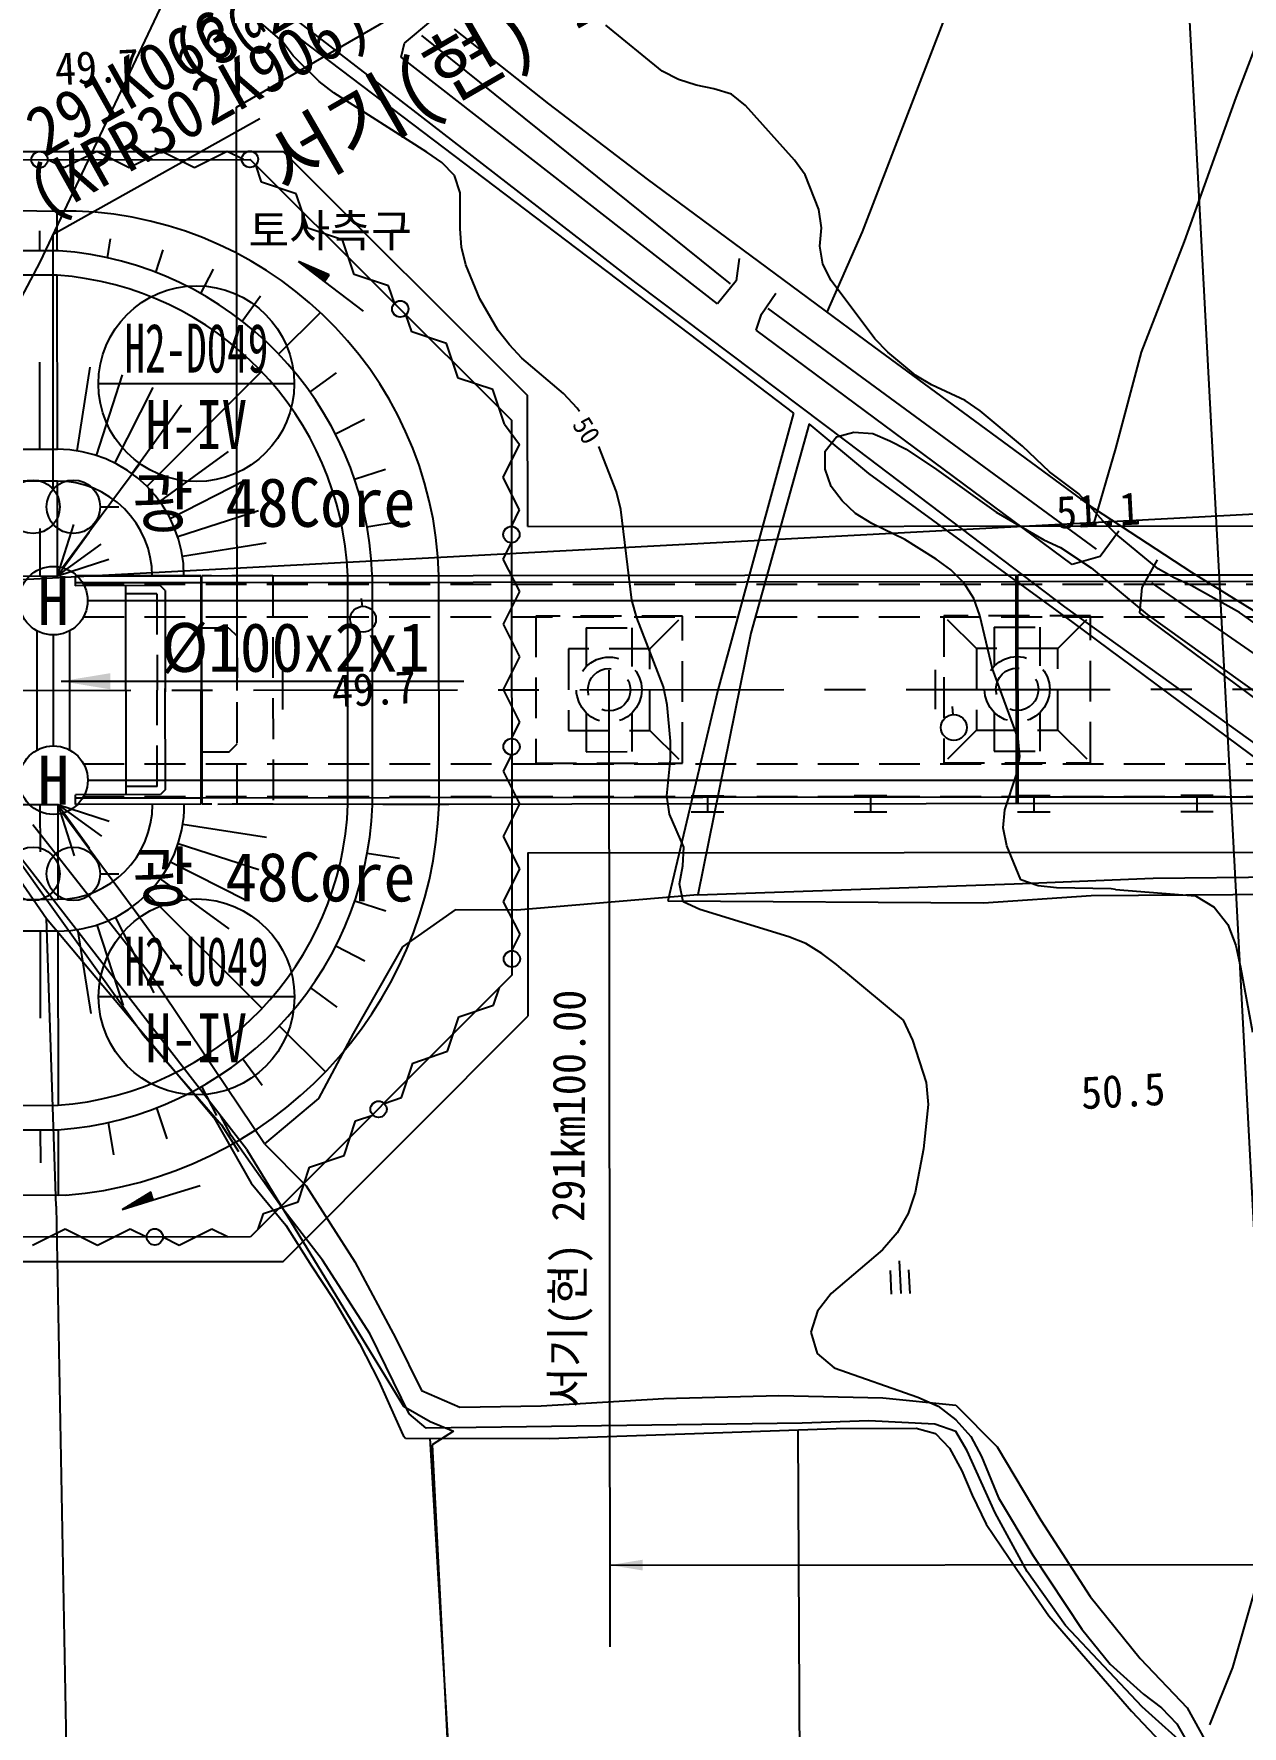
# Model space of a CAD drawing. Header units: millimetres. Extents: x 5990 to 6786, y 1103 to 1810.
# Drawn here: x 6636.7 to 6710.8, y 1415.9 to 1519.6 of the extents above; entities that cross this region are included whole.
import ezdxf
from ezdxf.enums import TextEntityAlignment as Align
from ezdxf.xclip import XClip

# ---------------------------------------------------------------- set-up
doc = ezdxf.new("R2010")
doc.units = ezdxf.units.MM
doc.header["$LTSCALE"] = 10
doc.header["$MEASUREMENT"] = 0
doc.header["$XCLIPFRAME"] = 2
for name, pattern in [('CENTER', [2, 1.25, -0.25, 0.25, -0.25]), ('DASHED2', [0.375, 0.25, -0.125]), ('HIDDEN', [0.375, 0.25, -0.125])]:
    doc.linetypes.add(name, pattern=pattern)
for name, color, linetype in [('TN-MANH', 4, 'Continuous'), ('TN-TEXT', 3, 'Continuous'), ('TZ-BASE', 253, 'Continuous'), ('TZ-CABL', 4, 'Continuous'), ('TZ-SYMB', 1, 'Continuous')]:
    doc.layers.add(name, color=color, linetype=linetype)
doc.styles.add('GHS', font='GulimChe.ttf')
doc.styles.add('GR', font='GulimChe.ttf')
doc.styles.add('GUL', font='GulimChe.ttf')
doc.styles.get("Standard").update_dxf_attribs({"font": 'GulimChe.ttf'})
doc.linetypes.add('ZIGZAG', pattern='A,0.0001,-0.2,[131,ltypeshp.shx,S=0.2,R=0,X=-0.2,Y=0],-0.4,[131,ltypeshp.shx,S=0.2,R=180,X=0.2,Y=0],-0.2', length=0.8001)
doc.dimstyles.get("Standard").update_dxf_attribs({"dimtxt": 0.18, "dimasz": 0.18, "dimexe": 0.18, "dimexo": 0.0625, "dimgap": 0.09, "dimtad": 0, "dimtih": 1, "dimtoh": 1, "dimdec": 4, "dimzin": 0, "dimdsep": 46, "dimtxsty": 'Standard', "dimcen": 0.09, "dimadec": 0, "dimazin": 0, "dimtfac": 1, "dimtdec": 4, "dimtofl": 0, "dimtmove": 0, "dimatfit": 3, "dimfxl": 0, "dimtolj": 1, "dimtzin": 0, "dimarcsym": 0})

# ---------------------------------------------------------------- blocks, each defined once
blk = doc.blocks.new('JD-FGJFJFJ5DFH')
at = {"layer": 'TZ-BASE'}
for p, q in [((630.32, 140.02), (648.92, -209.84)), ((579.96, 40.3, 11.36), (569.71, 49.12, 11.36)), ((565.13, 26.77, 11.06), (574.14, 45.78, 11.06)), ((641.78, 45.69, 14.82), (638.39, 36.86, 14.82)), ((577.6, 44.09, 9.77), (588.42, 35.73, 9.77)), ((587.46, 40.19, 11.72), (589.07, 41.54, 11.72)), ((615.53, 28.62, 14.82), (620.57, 41.71, 14.82)), ((580.43, 40.92, 11), (605.52, 21.91, 11)), ((588.51, 40.65, 11.04), (607.42, 25.44, 11.04)), ((596.31, 36.46, 13.94), (590.53, 41.05, 13.94)), ((603.25, 38.47, 12.36), (599.8, 41.28, 12.36)), ((580.63, 39.41, 11.36), (579.96, 40.3, 11.36)), ((582.24, 37.83, 11.36), (580.63, 39.41, 11.36)), ((587.25, 39.32, 11.72), (587.46, 40.19, 11.72)), ((606.63, 24.21, 11.72), (587.25, 39.32, 11.72)), ((604.25, 37.95, 12.36), (603.25, 38.47, 12.36)), ((583.14, 37.15, 11.36), (582.24, 37.83, 11.36)), ((605.33, 37.62, 12.36), (604.25, 37.95, 12.36)), ((606.41, 37.38, 12.36), (605.33, 37.62, 12.36)), ((607.5, 37.05, 12.36), (606.41, 37.38, 12.36)), ((588.82, 33.51, 11.36), (583.14, 37.15, 11.36)), ((602.36, 31.86, 13.94), (596.31, 36.46, 13.94)), ((608.36, 36.36, 12.36), (607.5, 37.05, 12.36)), ((611.35, 33.01, 12.36), (608.36, 36.36, 12.36)), ((638.39, 36.86, 14.82), (635.23, 28.04, 14.82)), ((588.42, 35.73, 9.77), (601.64, 25.51, 9.77)), ((539.09, 33.52), (580.01, 33.55)), ((568.6, 33.54), (566.6, 32.54)), ((570.6, 32.55), (568.6, 33.54)), ((572.6, 33.55), (570.6, 32.55)), ((574.6, 32.55), (572.6, 33.55)), ((576.6, 33.55), (574.6, 32.55)), ((577.6, 33.05), (576.6, 33.55)), ((579.99, 33.58), (595, 18.59)), ((589.74, 32.88, 11.36), (588.82, 33.51, 11.36)), ((539.09, 33.02), (578.01, 33.05)), ((566.6, 32.54), (565.6, 33.04)), ((577.99, 33.07), (594.01, 17.09)), ((578.7, 31.66), (578.35, 32.72)), ((590.53, 32.08, 11.36), (589.74, 32.88, 11.36)), ((612.01, 32.12, 12.36), (611.35, 33.01, 12.36)), ((580.82, 30.96), (578.7, 31.66)), ((590.87, 31.02, 11.36), (590.53, 32.08, 11.36)), ((609.18, 26.8, 13.94), (602.36, 31.86, 13.94)), ((612.85, 29.99, 12.36), (612.01, 32.12, 12.36)), ((539.09, 30.22), (566.17, 29.9)), ((581.53, 28.84), (580.82, 30.96)), ((590.87, 28.8, 11.36), (590.87, 31.02, 11.36)), ((566.18, 27.47), (566.17, 29.9)), ((613.01, 28.87, 12.36), (612.85, 29.99, 12.36)), ((565.09, 28.69), (565.09, 27.47)), ((569.26, 27.03), (569.45, 28.2)), ((583.66, 28.13), (581.53, 28.84)), ((584.37, 26.01), (583.66, 28.13)), ((590.95, 27.69, 11.36), (590.87, 28.8, 11.36)), ((612.9, 27.75, 12.36), (613.01, 28.87, 12.36)), ((613.36, 23.7, 14.82), (615.53, 28.62, 14.82)), ((635.23, 28.04, 14.82), (632.59, 21.25, 14.82)), ((566.29, 27.47), (559.09, 27.47)), ((572.22, 26.14), (572.67, 27.52)), ((591.22, 26.6, 11.36), (590.95, 27.69, 11.36)), ((607.96, 27, 11.72), (607.79, 25.62, 11.72)), ((613.1, 26.64, 12.36), (612.9, 27.75, 12.36)), ((554.25, 6.15, 11.06), (565.13, 26.77, 11.06)), ((566.18, 25.97), (559.09, 25.97)), ((566.19, 15.3), (566.18, 25.97)), ((574.99, 24.84), (575.75, 26.34)), ((582.85, 25.99), (580.96, 26.8)), ((582.55, 25.59), (580.96, 26.8)), ((582.56, 25.6), (581.01, 26.78)), ((582.56, 25.61), (581.05, 26.76)), ((582.57, 25.62), (581.1, 26.74)), ((582.58, 25.63), (581.15, 26.71)), ((582.59, 25.64), (581.19, 26.69)), ((582.59, 25.65), (581.24, 26.67)), ((582.6, 25.66), (581.29, 26.65)), ((582.61, 25.67), (581.34, 26.63)), ((582.62, 25.68), (581.38, 26.61)), ((582.62, 25.69), (581.43, 26.59)), ((582.63, 25.7), (581.48, 26.57)), ((582.64, 25.71), (581.53, 26.55)), ((582.65, 25.72), (581.57, 26.53)), ((582.66, 25.73), (581.62, 26.51)), ((582.66, 25.74), (581.67, 26.49)), ((582.67, 25.75), (581.72, 26.47)), ((582.68, 25.76), (581.76, 26.45)), ((582.69, 25.77), (581.81, 26.43)), ((582.69, 25.78), (581.86, 26.41)), ((582.7, 25.79), (581.91, 26.39)), ((582.71, 25.8), (581.95, 26.37)), ((582.72, 25.81), (582, 26.35)), ((582.72, 25.82), (582.05, 26.33)), ((582.73, 25.83), (582.1, 26.31)), ((582.74, 25.84), (582.14, 26.29)), ((582.75, 25.85), (582.19, 26.27)), ((582.75, 25.86), (582.24, 26.25)), ((582.76, 25.87), (582.28, 26.23)), ((582.77, 25.88), (582.33, 26.21)), ((582.78, 25.89), (582.38, 26.19)), ((582.78, 25.9), (582.43, 26.17)), ((582.79, 25.91), (582.47, 26.15)), ((582.8, 25.92), (582.52, 26.13)), ((582.55, 25.59), (582.85, 25.99)), ((582.81, 25.93), (582.57, 26.11)), ((582.81, 25.94), (582.62, 26.09)), ((582.82, 25.95), (582.66, 26.07)), ((582.83, 25.96), (582.71, 26.05)), ((582.84, 25.97), (582.76, 26.03)), ((582.84, 25.98), (582.81, 26.01)), ((586.49, 25.31), (584.37, 26.01)), ((592.08, 24.52, 11.36), (591.22, 26.6, 11.36)), ((616.24, 21.57, 13.94), (609.18, 26.8, 13.94)), ((613.61, 25.65, 12.36), (613.1, 26.64, 12.36)), ((584.94, 23.77), (582.55, 25.59)), ((586.85, 24.25), (586.49, 25.31)), ((601.64, 25.51, 9.77), (614.56, 15.75, 9.77)), ((607.79, 25.62, 11.72), (606.63, 24.21, 11.72)), ((616.29, 22.06, 12.36), (613.61, 25.65, 12.36)), ((577.51, 23.15), (578.64, 24.7)), ((593.2, 22.58, 11.36), (592.08, 24.52, 11.36)), ((609.34, 23.58, 12), (610.22, 24.87, 12)), ((609.72, 23.92, 11.04), (629.84, 9.18, 11.04)), ((579.75, 21.13), (582.31, 23.68)), ((587.91, 22.49), (587.55, 23.55)), ((609.01, 22.61, 12), (609.34, 23.58, 12)), ((590.03, 21.78), (587.91, 22.49)), ((590.74, 19.66), (590.03, 21.78)), ((593.9, 21.7, 11.36), (593.2, 22.58, 11.36)), ((605.52, 21.91, 11), (611.29, 17.52, 11)), ((628.38, 8.25, 12), (609.01, 22.61, 12)), ((617.08, 21.26, 12.36), (616.29, 22.06, 12.36)), ((594.65, 20.89, 11.36), (593.9, 21.7, 11.36)), ((597.21, 18.72, 11.36), (594.65, 20.89, 11.36)), ((623.1, 16.53, 13.94), (616.24, 21.57, 13.94)), ((618.79, 19.83, 12.36), (617.08, 21.26, 12.36)), ((632.59, 21.25, 14.82), (631.02, 15.36, 14.82)), ((565.1, 20.64), (565.1, 15.3)), ((567.4, 15.21), (568.21, 20.34)), ((568.59, 14.92), (570.19, 19.87)), ((571.68, 13.03), (578.69, 20.06)), ((581.67, 18.81), (583.29, 19.98)), ((619.76, 19.26, 12.36), (618.79, 19.83, 12.36)), ((569.71, 14.46), (572.07, 19.09)), ((592.87, 18.96), (590.74, 19.66)), ((593.58, 16.84), (592.87, 18.96)), ((598.04, 17.82, 11.36), (597.21, 18.72, 11.36)), ((621.82, 18.29, 12.36), (619.76, 19.26, 12.36)), ((570.75, 13.82), (573.8, 18.03)), ((595.01, 10.57), (595, 18.59)), ((598.18, 17.62, 11.36), (598.04, 17.82, 11.36)), ((622.74, 17.66, 12.36), (621.82, 18.29, 12.36)), ((625.33, 15.5, 12.36), (622.74, 17.66, 12.36)), ((583.23, 16.24), (585.01, 17.15)), ((593.58, 16.84), (594.51, 15.59)), ((594.01, 17.09), (594.04, -16.91)), ((611.29, 17.52, 11), (606.66, 0.55, 11)), ((612.26, 16.87, 12.17), (608.69, 4.04, 12.17)), ((615.91, 13.82, 12.17), (612.26, 16.87, 12.17)), ((593.51, 13.58), (594.51, 15.59)), ((613.24, 15.19, 12.36), (613.93, 16.06, 12.36)), ((613.93, 16.06, 12.36), (615, 16.36, 12.36)), ((614.56, 15.75, 9.77), (627.9, 5.64, 9.77)), ((615, 16.36, 12.36), (616.15, 16.26, 12.36)), ((616.15, 16.26, 12.36), (617.19, 15.83, 12.36)), ((617.19, 15.83, 12.36), (618.19, 15.31, 12.36)), ((629.74, 11.65, 13.94), (623.1, 16.53, 13.94)), ((700.02, 14.53), (434.72, 0.43)), ((559.1, 15.3), (566.19, 15.3)), ((572.47, 12.11), (576.67, 15.17)), ((600.45, 12.7, 11.36), (599.36, 15.48, 11.36)), ((613.24, 14.08, 12.36), (613.24, 15.19, 12.36)), ((618.19, 15.31, 12.36), (620.06, 14.07, 12.36)), ((626.98, 13.93, 12.36), (625.33, 15.5, 12.36)), ((631.02, 15.36, 14.82), (629.65, 10.66, 14.82)), ((584.39, 13.47), (586.3, 14.09)), ((594.51, 11.59), (593.51, 13.58)), ((613.61, 13.03, 12.36), (613.24, 14.08, 12.36)), ((628.43, 4.7, 12.17), (615.91, 13.82, 12.17)), ((620.06, 14.07, 12.36), (623.71, 11.45, 12.36)), ((628.78, 12.58, 12.36), (626.98, 13.93, 12.36)), ((566.19, 13.35), (559.11, 13.35)), ((566.19, 7.54), (566.19, 13.35)), ((573.11, 11.07), (577.74, 13.44)), ((600.72, 11.62, 11.36), (600.45, 12.7, 11.36)), ((614.27, 12.15, 12.36), (613.61, 13.03, 12.36)), ((630.27, 10.9, 12.36), (628.78, 12.58, 12.36)), ((573.57, 9.95), (578.52, 11.56)), ((594.01, 10.58), (594.51, 11.59)), ((601.4, 6.05, 11.36), (600.72, 11.62, 11.36)), ((615.1, 11.36, 12.36), (614.27, 12.15, 12.36)), ((623.71, 11.45, 12.36), (626.64, 9.75, 12.36)), ((635.71, 7.76, 13.94), (629.74, 11.65, 13.94)), ((565.11, 10.45), (565.11, 7.54)), ((566.19, 7.54), (567.21, 10.69)), ((585.15, 10.56), (587.13, 10.88)), ((595.01, 10.57), (699.99, 10.67)), ((616.09, 10.76, 12.36), (615.1, 11.36, 12.36)), ((618.11, 9.77, 12.36), (616.09, 10.76, 12.36)), ((631.06, 10.1, 12.36), (630.27, 10.9, 12.36)), ((566.19, 7.54), (568.14, 10.22)), ((566.19, 7.54), (568.87, 9.49)), ((573.86, 8.76), (578.99, 9.58)), ((593.51, 8.58), (594.01, 9.58)), ((620.04, 8.58, 12.36), (618.11, 9.77, 12.36)), ((626.64, 9.75, 12.36), (627.66, 9.28, 12.36)), ((631.23, 10.29, 12), (630.09, 8.73, 12)), ((633.64, 7.98, 12.36), (631.06, 10.1, 12.36)), ((566.19, 7.54), (569.34, 8.57)), ((594.52, 6.59), (593.51, 8.58)), ((620.94, 7.91, 12.36), (620.04, 8.58, 12.36)), ((627.66, 9.28, 12.36), (629.54, 8.03, 12.36)), ((630.09, 8.73, 12), (628.38, 8.25, 12)), ((632.66, 6.84, 12.2), (633.59, 8.52, 12.2)), ((499.19, 7.48), (566.19, 7.54)), ((567.29, 7.54), (574.99, 7.55)), ((574.99, 7.55), (567.29, 7.54)), ((567.29, 7.54), (567.29, 6.94)), ((574.99, 7.55), (575, 0.55)), ((575.04, 7.55), (624.94, 7.6)), ((575.06, -6.45), (575.04, 7.55)), ((583.99, -6.44), (583.98, 7.56)), ((585.51, -6.5), (585.5, 7.56)), ((589.59, -6.44), (589.57, 7.56)), ((621.73, 7.11, 12.36), (620.94, 7.91, 12.36)), ((624.96, -6.4), (624.94, 7.6)), ((625.04, 7.6), (699.94, 7.67)), ((625.06, -6.4), (625.04, 7.6)), ((625.04, 7.2), (699.94, 7.27)), ((629.54, 8.03, 12.36), (632.96, 5.18, 12.36)), ((634.62, 7.42, 12.36), (633.64, 7.98, 12.36)), ((635.67, 6.96, 12.36), (634.62, 7.42, 12.36)), ((641.22, 4.34, 13.94), (635.71, 7.76, 13.94)), ((567.29, 7.14), (574.99, 7.15)), ((572.49, 6.95), (567.29, 6.94)), ((570.41, -5.85), (570.39, 6.95)), ((572.79, 6.65), (572.49, 6.95)), ((572.79, 6.65), (572.8, 0.45)), ((575.04, 7.15), (624.94, 7.2)), ((593.52, 4.58), (594.52, 6.59)), ((622.34, 6.16, 12.36), (621.73, 7.11, 12.36)), ((632.52, 5.28, 12.2), (632.66, 6.84, 12.2)), ((633.23, 7.11, 11.04), (651.52, -5.53, 11.04)), ((638.62, 5.3, 12.36), (635.67, 6.96, 12.36)), ((584.88, 5.66, 12.61), (584.83, 6.17, 12.61)), ((601.7, 4.98, 11.36), (601.4, 6.05, 11.36)), ((622.71, 5.11, 12.36), (622.34, 6.16, 12.36)), ((627.9, 5.64, 9.77), (643.6, -5.63, 9.77)), ((639.81, -0.14, 12.2), (632.52, 5.28, 12.2)), ((643.22, 2.07, 12.36), (638.62, 5.3, 12.36)), ((594.52, 2.59), (593.52, 4.58)), ((603.33, 0.74, 11.36), (601.7, 4.98, 11.36)), ((623.48, 1.85, 12.36), (622.71, 5.11, 12.36)), ((640.75, -4.45, 12.17), (628.43, 4.7, 12.17)), ((632.96, 5.18, 12.36), (643.94, -2.68, 12.36)), ((608.69, 4.04, 12.17), (605.44, -11.99, 12.17)), ((593.52, 0.58), (594.52, 2.59)), ((580, -0.65), (580, 1.75)), ((600, -0.63), (600, 1.77)), ((620, -0.62), (620, 1.78)), ((625.07, -2.41, 12.36), (623.48, 1.85, 12.36)), ((556.52, 0.35, 8.79), (566.97, -14.31, 8.79)), ((572.81, -5.55), (572.8, 0.65)), ((575.01, -6.45), (575, 0.55)), ((594.52, -1.41), (593.52, 0.58)), ((600.06, -58.06), (600, 0.57)), ((603.56, -0.35, 11.36), (603.33, 0.74, 11.36)), ((606.66, 0.55, 11), (603.6, -12.36, 11)), ((556.42, -0.29, 9.58), (565.52, -13.45, 9.58)), ((603.76, -2.58, 11.36), (603.56, -0.35, 11.36)), ((621.08, -0.97, 12.83), (621.03, -0.45, 12.83)), ((594.02, -2.42), (594.52, -1.41)), ((603.76, -3.69, 11.36), (603.76, -2.58, 11.36)), ((625.16, -3.52, 12.36), (625.07, -2.41, 12.36)), ((593.53, -4.42), (594.03, -3.42)), ((603.53, -5.92, 11.36), (603.76, -3.69, 11.36)), ((624.96, -4.63, 12.36), (625.16, -3.52, 12.36)), ((594.53, -6.41), (593.53, -4.42)), ((624.25, -6.78, 12.36), (624.96, -4.63, 12.36)), ((572.51, -5.85), (567.31, -5.86)), ((567.31, -6.46), (567.31, -5.86)), ((567.31, -6.06), (624.96, -6)), ((567.31, -6.06), (575.01, -6.05)), ((572.81, -5.55), (572.51, -5.85)), ((603.69, -7.05, 11.36), (603.53, -5.92, 11.36)), ((605.02, -5.92), (607.02, -5.92)), ((606.02, -5.92), (606.02, -6.92)), ((615.02, -5.91), (617.02, -5.91)), ((616.02, -5.91), (616.02, -6.91)), ((625.02, -5.9), (627.02, -5.9)), ((625.06, -6), (699.96, -5.93)), ((626.02, -5.9), (626.02, -6.9)), ((635.02, -5.89), (637.02, -5.89)), ((636.02, -5.89), (636.02, -6.89)), ((499.2, -6.52), (566.21, -6.46)), ((577.79, -27.58, 10.36), (561.76, -6.92, 10.36)), ((565.12, -6.46), (565.13, -9.36)), ((566.21, -6.46), (569.36, -7.48)), ((566.21, -6.46), (566.21, -12.27)), ((566.21, -6.46), (567.23, -9.6)), ((566.21, -6.46), (568.16, -9.13)), ((566.21, -6.46), (568.89, -8.4)), ((575.01, -6.45), (567.31, -6.46)), ((576.02, -6.45), (699.04, -6.33)), ((586.14, -6.44), (590.17, -6.44)), ((593.53, -8.42), (594.53, -6.41)), ((604.57, -9.08, 11.36), (603.69, -7.05, 11.36)), ((605.02, -6.92), (607.02, -6.92)), ((615.02, -6.91), (617.02, -6.91)), ((624.14, -7.89, 12.36), (624.25, -6.78, 12.36)), ((625.02, -6.9), (627.02, -6.9)), ((635.02, -6.89), (637.02, -6.89)), ((572, -17.01, 11), (564.69, -7.71, 11)), ((573.87, -7.66), (579.01, -8.47)), ((624.37, -8.99, 12.36), (624.14, -7.89, 12.36)), ((573.59, -8.85), (578.54, -10.45)), ((594.53, -10.41), (593.53, -8.42)), ((604.51, -10.22, 11.36), (604.57, -9.08, 11.36)), ((625.23, -11.07, 12.36), (624.37, -8.99, 12.36)), ((573.13, -9.97), (577.76, -12.33)), ((585.17, -9.44), (587.15, -9.75)), ((595.03, -9.43), (700.01, -9.33)), ((595.04, -19.41), (595.03, -9.41)), ((604.31, -11.33, 11.36), (604.51, -10.22, 11.36)), ((572.49, -11.01), (576.7, -14.07)), ((593.53, -12.42), (594.53, -10.41)), ((604.54, -12.42, 11.36), (604.31, -11.33, 11.36)), ((605.44, -11.99, 12.17), (624.81, -11.32, 12.17)), ((624.81, -11.32, 12.17), (633.34, -10.97, 12.17)), ((626.29, -11.45, 12.36), (625.23, -11.07, 12.36)), ((633.34, -10.97, 11.66), (643.61, -10.87, 11.66)), ((499.21, -12.33), (566.21, -12.27)), ((571.7, -11.94), (578.73, -18.96)), ((584.42, -12.36), (586.32, -12.97)), ((594.54, -14.41), (593.53, -12.42)), ((605.44, -11.99, 11.06), (594.35, -12.94, 11.06)), ((603.6, -12.36, 11), (622.93, -12.49, 11)), ((605.56, -12.9, 11.36), (604.54, -12.42, 11.36)), ((622.93, -12.49, 11), (629.54, -12.03, 11)), ((627.41, -11.56, 12.36), (626.29, -11.45, 12.36)), ((630.76, -11.63, 12.36), (627.41, -11.56, 12.36)), ((629.54, -12.03, 11.66), (643.81, -11.94, 11.66)), ((631.02, -11.66, 12.36), (630.76, -11.63, 12.36)), ((631.02, -11.66, 12.36), (635.92, -12.05, 12.36)), ((635.92, -12.05, 12.36), (637.08, -12.75, 12.36)), ((566.12, -31.06, 9.97), (565.52, -13.45, 9.97)), ((565.52, -13.45, 9.58), (575.78, -25.64, 9.58)), ((569.74, -13.37), (572.1, -18)), ((570.78, -12.73), (573.84, -16.94)), ((590.57, -12.92, 11.06), (587.34, -15.18, 11.06)), ((594.35, -12.94, 11.06), (590.57, -12.92, 11.06)), ((611.01, -14.56, 11.36), (605.56, -12.9, 11.36)), ((637.08, -12.75, 12.36), (637.91, -13.82, 12.36)), ((566.22, -14.22), (559.13, -14.22)), ((565.13, -14.22), (565.14, -19.55)), ((566.22, -14.22), (566.23, -24.89)), ((566.97, -14.31, 8.79), (571.46, -20.59, 8.79)), ((567.43, -14.12), (568.25, -19.26)), ((568.61, -13.84), (570.22, -18.78)), ((594.04, -15.42), (594.54, -14.41)), ((637.91, -13.82, 12.36), (638.39, -15.09, 12.36)), ((583.25, -15.12), (585.04, -16.03)), ((587.34, -15.18, 11.06), (584.31, -20.5, 11.06)), ((612.05, -14.98, 11.36), (611.01, -14.56, 11.36)), ((613.04, -15.59, 11.36), (612.05, -14.98, 11.36)), ((638.39, -15.09, 12.36), (638.69, -16.42, 12.36)), ((613.94, -16.26, 11.36), (613.04, -15.59, 11.36)), ((614.37, -16.64, 11.36), (613.94, -16.26, 11.36)), ((638.69, -16.42, 12.36), (639.43, -20.41, 12.36)), ((578.88, -27.25, 11), (572, -17.01, 11)), ((594.04, -16.91), (578.03, -32.95)), ((614.37, -16.64, 11.36), (618.02, -19.68, 11.36)), ((581.7, -17.69), (583.32, -18.87)), ((592.92, -18.75), (593.28, -17.67)), ((580.03, -34.45), (595.04, -19.41)), ((590.1, -21.58), (590.8, -19.46)), ((590.8, -19.46), (592.92, -18.75)), ((618.02, -19.68, 11.36), (618.59, -20.9, 11.36)), ((571.46, -20.59, 8.79), (576.24, -26.09, 8.79)), ((579.79, -20.02), (582.62, -22.84)), ((584.31, -20.5, 11.06), (582.19, -24.47, 11.06)), ((587.98, -22.3), (590.1, -21.58)), ((618.59, -20.9, 11.36), (619.42, -23.5, 11.36)), ((577.56, -22.04), (578.73, -23.66)), ((587.28, -24.42), (587.98, -22.3)), ((575.03, -23.74), (575.94, -25.52)), ((619.42, -23.5, 11.36), (619.54, -24.84, 11.36)), ((582.19, -24.47, 11.06), (578.88, -27.25, 11.06)), ((586.22, -24.78), (587.28, -24.42)), ((619.54, -24.84, 11.36), (619.26, -27.55, 11.36)), ((499.22, -24.95), (566.23, -24.89)), ((572.27, -25.05), (572.89, -26.95)), ((575.78, -25.64, 9.58), (578.06, -29.66, 9.58)), ((576.85, -26.73, 11.36), (576.19, -25.51, 11.36)), ((583.76, -27.97), (584.46, -25.84)), ((584.46, -25.84), (585.52, -25.49)), ((499.22, -26.45), (566.23, -26.39)), ((565.14, -26.39), (565.15, -28.41)), ((566.23, -26.39), (566.23, -30.42)), ((569.31, -25.94), (569.63, -27.92)), ((576.24, -26.09, 8.79), (577.29, -27.72, 8.79)), ((579.94, -31.16, 11.36), (576.85, -26.73, 11.36)), ((577.79, -27.58, 10.36), (587.4, -43.33, 10.36)), ((578.88, -27.25, 11.69), (581.43, -29.82, 11.69)), ((581.64, -28.68), (583.76, -27.97)), ((619.26, -27.55, 11.36), (618.75, -30.23, 11.36)), ((580.94, -30.8), (581.64, -28.68)), ((574.94, -29.82), (572.07, -30.7)), ((578.06, -29.66, 10.66), (580.19, -32.23, 10.66)), ((581.43, -29.82, 11.69), (584.41, -34.49, 11.69)), ((566.23, -30.4), (539.15, -30.58)), ((566.12, -31.06, 10.61), (567.44, -101.76, 10.61)), ((566.72, -30.4), (566.23, -30.42)), ((571.92, -30.22), (570.16, -31.29)), ((572.07, -30.7), (570.16, -31.29)), ((572.07, -30.69), (570.2, -31.26)), ((572.06, -30.68), (570.25, -31.23)), ((572.06, -30.66), (570.29, -31.21)), ((572.05, -30.65), (570.34, -31.18)), ((572.05, -30.64), (570.38, -31.15)), ((572.05, -30.63), (570.42, -31.13)), ((572.04, -30.62), (570.47, -31.1)), ((572.04, -30.6), (570.51, -31.07)), ((572.04, -30.59), (570.56, -31.05)), ((572.03, -30.58), (570.6, -31.02)), ((572.03, -30.57), (570.65, -30.99)), ((572.03, -30.56), (570.69, -30.97)), ((572.02, -30.54), (570.73, -30.94)), ((572.02, -30.53), (570.78, -30.91)), ((572.01, -30.52), (570.82, -30.89)), ((572.01, -30.51), (570.87, -30.86)), ((572.01, -30.5), (570.91, -30.83)), ((572, -30.48), (570.95, -30.81)), ((572, -30.47), (571, -30.78)), ((572, -30.46), (571.04, -30.75)), ((571.99, -30.45), (571.09, -30.73)), ((571.99, -30.44), (571.13, -30.7)), ((571.98, -30.43), (571.17, -30.67)), ((571.98, -30.41), (571.22, -30.65)), ((571.98, -30.4), (571.26, -30.62)), ((571.97, -30.39), (571.31, -30.59)), ((571.97, -30.38), (571.35, -30.57)), ((571.97, -30.37), (571.4, -30.54)), ((571.96, -30.35), (571.44, -30.51)), ((571.96, -30.34), (571.48, -30.49)), ((571.96, -30.33), (571.53, -30.46)), ((571.95, -30.32), (571.57, -30.43)), ((571.95, -30.31), (571.62, -30.41)), ((571.94, -30.29), (571.66, -30.38)), ((571.94, -30.28), (571.7, -30.35)), ((571.94, -30.27), (571.75, -30.33)), ((571.93, -30.26), (571.79, -30.3)), ((571.93, -30.25), (571.84, -30.27)), ((571.93, -30.23), (571.88, -30.25)), ((572.07, -30.7), (571.92, -30.22)), ((578.82, -31.52), (580.94, -30.8)), ((618.75, -30.23, 11.36), (618.33, -31.51, 11.36)), ((578.5, -32.48), (578.82, -31.52)), ((582.43, -34.38, 11.36), (579.94, -31.16, 11.36)), ((618.33, -31.51, 11.36), (617.64, -32.71, 11.36)), ((578.03, -32.95), (500.16, -33.02)), ((564.66, -33.46), (566.66, -32.46)), ((566.66, -32.46), (568.66, -33.46)), ((568.66, -33.46), (570.66, -32.46)), ((570.66, -32.46), (571.66, -32.95)), ((572.66, -32.95), (573.66, -33.45)), ((573.66, -33.45), (575.66, -32.45)), ((575.66, -32.45), (576.66, -32.95)), ((580.19, -32.23, 10.66), (581.77, -34.73, 10.66)), ((617.64, -32.71, 11.36), (616.76, -33.75, 11.36)), ((616.76, -33.75, 11.36), (613.6, -36.41, 11.36)), ((499.23, -34.52), (580.03, -34.45)), ((581.77, -34.73, 10.66), (583.11, -36.76, 10.66)), ((585.35, -38.92, 11.36), (582.43, -34.38, 11.36)), ((584.41, -34.49, 11.69), (586.93, -39.18, 11.69)), ((617.22, -35.02, 13.41), (617.29, -36.46, 13.41)), ((617.77, -34.42, 13.41), (617.88, -36.43, 13.41)), ((618.45, -36.42, 13.41), (618.37, -34.96, 13.41)), ((583.11, -36.76, 10.66), (584.71, -39.49, 10.66)), ((613.6, -36.41, 11.36), (612.77, -37.5, 11.36)), ((612.77, -37.5, 11.36), (612.35, -38.78, 11.36)), ((587.75, -43.8, 11.36), (585.35, -38.92, 11.36)), ((586.93, -39.18, 11.69), (588.51, -42.36, 11.69)), ((612.35, -38.78, 11.36), (612.74, -40.1, 11.36)), ((584.71, -39.49, 10.66), (585.88, -41.8, 10.66)), ((612.74, -40.1, 11.36), (613.78, -40.98, 11.36)), ((613.78, -40.98, 11.36), (618.92, -42.78, 11.36)), ((585.88, -41.8, 10.66), (586.91, -44.07, 10.66)), ((588.51, -42.36, 11.69), (590.86, -43.39, 11.69)), ((587.4, -43.33, 10.36), (589.03, -44.26, 10.36)), ((590.86, -43.39, 11.69), (595.84, -43.31, 11.69)), ((595.84, -43.31, 11.69), (603.35, -42.86, 11.69)), ((603.35, -42.86, 11.69), (610.39, -42.66, 11.69)), ((610.39, -42.66, 11.69), (616.77, -42.82, 11.69)), ((616.77, -42.82, 11.69), (621.24, -43.27, 11.69)), ((618.92, -42.78, 11.36), (620.16, -43.33, 11.36)), ((620.16, -43.33, 11.36), (621.24, -44.17, 11.36)), ((621.24, -43.27, 11.69), (623.77, -45.81, 11.69)), ((586.91, -44.07, 10.66), (587.38, -45.12, 10.66)), ((588.79, -44.68, 11.36), (587.75, -43.8, 11.36)), ((611.83, -44.37, 11.36), (588.79, -44.68, 11.36)), ((589.03, -44.26, 10.36), (590.46, -44.85, 10.36)), ((615.91, -44.22, 11.36), (611.83, -44.37, 11.36)), ((619.96, -44.42, 11.36), (615.91, -44.22, 11.36)), ((621.24, -44.88, 11.36), (619.96, -44.42, 11.36)), ((621.24, -44.17, 11.36), (622.16, -45.19, 11.36)), ((587.38, -45.12, 10.66), (587.52, -45.29, 10.66)), ((587.52, -45.29, 10.66), (596.32, -45.3, 10.66)), ((589.01, -45.29, 10.75), (592.3, -100.9, 10.75)), ((590.46, -44.85, 10.36), (589.16, -45.69, 10.36)), ((596.32, -45.3, 10.66), (605.23, -44.99, 10.66)), ((605.23, -44.99, 10.66), (613.92, -44.7, 10.66)), ((611.87, -100.44, 10.81), (611.59, -44.78, 10.81)), ((613.92, -44.7, 10.66), (618.81, -44.67, 10.66)), ((618.81, -44.67, 10.66), (619.99, -45, 10.66)), ((619.99, -45, 10.66), (620.85, -45.89, 10.66)), ((621.94, -46.05, 11.36), (621.24, -44.88, 11.36)), ((622.16, -45.19, 11.36), (622.82, -46.4, 11.36)), ((589.16, -45.69, 10.36), (592.03, -101.56, 10.36)), ((620.85, -45.89, 10.66), (621.61, -47.28, 10.66)), ((623.65, -49.85, 11.36), (621.94, -46.05, 11.36)), ((622.82, -46.4, 11.36), (623.86, -48.94, 11.36)), ((623.77, -45.81, 11.69), (626.46, -50.31, 11.69)), ((621.61, -47.28, 10.66), (622.24, -48.77, 10.66)), ((622.24, -48.77, 10.66), (623.11, -50.56, 10.66)), ((623.86, -48.94, 11.36), (625.96, -52.45, 11.36)), ((623.11, -50.56, 10.66), (624.98, -53.32, 10.66)), ((625.62, -53.46, 11.36), (623.65, -49.85, 11.36)), ((626.46, -50.31, 11.69), (629.48, -54.98, 11.69)), ((625.96, -52.45, 11.36), (628.97, -56.98, 11.36)), ((600.05, -53.06), (700.05, -52.97)), ((624.98, -53.32, 10.66), (626.95, -56.16, 10.66)), ((627.97, -56.77, 11.36), (625.62, -53.46, 11.36)), ((638.22, -59.34, 11.66), (639.85, -53.64, 11.66)), ((629.48, -54.98, 11.69), (632.53, -58.79, 11.69)), ((626.95, -56.16, 10.66), (632.01, -62.01, 10.66)), ((632.67, -61.74, 11.36), (627.97, -56.77, 11.36)), ((628.97, -56.98, 11.36), (630.71, -59.12, 11.36)), ((632.53, -58.79, 11.69), (635.41, -61.8, 11.69)), ((630.71, -59.12, 11.36), (632.75, -60.97, 11.36)), ((636.81, -62.84, 11.66), (638.22, -59.34, 11.66)), ((632.75, -60.97, 11.36), (633.84, -61.81, 11.36)), ((632.01, -62.01, 10.66), (634.84, -65.02, 10.66)), ((635.7, -64.48, 11.36), (632.67, -61.74, 11.36)), ((633.84, -61.81, 11.36), (634.79, -62.78, 11.36)), ((635.41, -61.8, 11.69), (636.92, -64.54, 11.69)), ((634.79, -62.78, 11.36), (635.85, -64.65, 11.36))]:
    blk.add_line(p, q, dxfattribs=at)
at = {"layer": 'TZ-BASE', "linetype": 'Continuous'}
for p, q in [((577.17, 36.27, 2.06), (662.66, 85.73, 2.06)), ((577.2, 0.53), (577.17, 36.27))]:
    blk.add_line(p, q, dxfattribs=at)
at = {"layer": 'TZ-BASE', "linetype": 'DASHED2'}
for p, q in [((579.39, 7.55), (575.04, 7.55)), ((577.19, 7.55), (577.2, 0.55)), ((579.39, 7.55), (579.41, -6.45)), ((572.29, 6.45), (570.39, 6.45)), ((572.29, 6.45), (572.3, 0.55)), ((576.7, 4.35), (575, 4.35)), ((576.7, 4.35), (577.2, 3.85)), ((604.5, 5.08), (595.5, 5.07)), ((595.5, 5.07), (595.5, -3.93)), ((598.6, 4.37), (598.6, 2)), ((598.6, 4.37), (601.4, 4.37)), ((601.4, 4.37), (601.4, 2)), ((602.5, 3.08), (604.5, 5.08)), ((604.5, -3.92), (604.5, 5.08)), ((629.5, 5.1), (620.5, 5.09)), ((622.5, 3.09), (620.5, 5.09)), ((620.5, 5.09), (620.5, -3.91)), ((623.6, 4.4), (626.4, 4.4)), ((623.6, 4.4), (623.6, 2.02)), ((626.4, 4.4), (626.4, 2.03)), ((627.5, 3.1), (629.5, 5.1)), ((629.5, -3.9), (629.5, 5.1)), ((602.5, 3.08), (597.5, 3.07)), ((597.5, 3.07), (597.5, -1.93)), ((602.5, -1.92), (602.5, 3.08)), ((627.5, 3.1), (622.5, 3.09)), ((622.5, 3.09), (622.5, -1.91)), ((627.5, -1.9), (627.5, 3.1)), ((572.31, -5.35), (572.3, 0.55)), ((577.21, -6.45), (577.2, 0.55)), ((598.6, -0.86), (598.6, -3.23)), ((601.4, -0.85), (601.4, -3.22)), ((623.6, -0.83), (623.6, -3.2)), ((626.4, -0.83), (626.4, -3.2)), ((597.5, -1.93), (602.5, -1.92)), ((602.5, -1.92), (604.5, -3.92)), ((622.5, -1.91), (620.5, -3.91)), ((622.5, -1.91), (627.5, -1.9)), ((627.5, -1.9), (629.5, -3.9)), ((576.7, -3.25), (577.2, -2.75)), ((576.7, -3.25), (575, -3.25)), ((595.5, -3.93), (604.5, -3.92)), ((598.6, -3.23), (601.4, -3.22)), ((620.5, -3.91), (629.5, -3.9)), ((623.6, -3.2), (626.4, -3.2)), ((572.31, -5.35), (570.41, -5.35)), ((579.41, -6.45), (575.06, -6.45))]:
    blk.add_line(p, q, dxfattribs=at)
at = {"layer": 'TZ-BASE', "ltscale": 2}
blk.add_line((576.02, -6.45), (700.01, -6.33), dxfattribs=at)
at = {"layer": 'TZ-BASE', "linetype": 'CENTER'}
blk.add_lwpolyline([(0, 0), (98.8, 0.09), (298.8, 0.28), (498.2, 0.47), (700, 0.66)], dxfattribs=at)
at = {"layer": 'TZ-BASE'}
for centre, radius in [((565.1, 33.04), 0.5), ((577.99, 33.07), 0.5), ((587.2, 23.9), 0.5), ((594.01, 10.08), 0.5), ((584.92, 4.89, 12.61), 0.791), ((621.12, -1.74, 12.83), 0.791), ((594.02, -2.92), 0.5), ((594.04, -15.92), 0.5), ((585.87, -25.13), 0.5), ((572.16, -32.95), 0.5)]:
    blk.add_circle(centre, radius, dxfattribs=at)
at = {"layer": 'TZ-BASE', "linetype": 'DASHED2'}
for centre, radius in [((600, 0.57), 2), ((625, 0.6), 2), ((600, 0.57), 1.3), ((625, 0.6), 1.3)]:
    blk.add_circle(centre, radius, dxfattribs=at)
at = {"layer": 'TZ-BASE'}
for centre, radius, start, end in [((566.58, 6.9), 23, 1.6553, 91.0241), ((564.79, 6.81), 20.71, 2.2254, 85.8441), ((564.79, 6.81), 19.21, 2.2254, 85.8441), ((566.19, 7.54), 7.76, 0.0537, 90.0537), ((566.19, 7.54), 5.81, 0.0537, 90.0537), ((566.21, -6.46), 5.81, 270.0537, 0.0537), ((566.21, -6.46), 7.76, 270.0537, 0.0537), ((564.8, -5.73), 19.21, 274.2633, 357.8819), ((564.8, -5.73), 20.71, 273.9579, 357.8819), ((564.64, -5.53), 24.96, 274.7638, 357.9152)]:
    blk.add_arc(centre, radius, start, end, dxfattribs=at)
blk.add_solid([(602.05, -52.73), (602.05, -53.39), (600.05, -53.06)], dxfattribs=at)
at = {"layer": 'TZ-BASE', "style": 'GUL'}
for s, height, rotation, p in [('(3@25)X5+(2@25)+(2@40)X3+1@50+(1@40)X2+(2@40)', 3, 30.0013, (574.3, 37.71, 2.06)), ('49.7', 2, 3.0433, (566.09, 37.6, 15.68)), ('51.1', 2, 3.0433, (627.43, 10.43, 20.5)), ('49.7', 2, 3.0433, (583.06, -0.51, 20.5)), ('50.5', 2, 3.0433, (628.96, -25.13, 11.44))]:
    blk.add_text(s, height=height, rotation=rotation, dxfattribs=at).set_placement(p)
at = {"layer": 'TZ-BASE', "linetype": 'Continuous', "style": 'GHS'}
blk.add_text('  서기(현) 291Km077.20 L=1,795.60m', height=3.6, rotation=30.0526, dxfattribs=at).set_placement((576.16, 28.36, 2.06))
at = {"layer": 'TZ-BASE'}
for s, height, rotation, style, p in [('토사측구', 2, 0.0526, 'GHS', (582.91, 28.73)), ('50', 1.2, 302.0433, 'GUL', (598.61, 16.46, 15.68))]:
    blk.add_text(s, height=height, rotation=rotation, dxfattribs=dict(at, style=style)).set_placement(p, align=Align.MIDDLE)
at = {"layer": 'TZ-BASE', "linetype": 'Continuous', "style": 'GHS'}
blk.add_text('서기(현) 291km100.00', height=2, rotation=89.696, dxfattribs=at).set_placement((597.63, -30.62), align=Align.MIDDLE)
blk = doc.blocks.new('JD-DCGHFG67FH')
at = {"layer": 'TZ-BASE'}
for p, q in [((580.64, 94.32), (568.64, 94.32)), ((566.44, 83.05), (571.17, 89.43)), ((566.45, 68.01), (571.18, 61.64)), ((580.65, 56.75), (568.65, 56.75))]:
    blk.add_line(p, q, dxfattribs=at)
at = {"layer": 'TZ-BASE', "flags": 128}
blk.add_lwpolyline([(565.86, 87.78), (565.86, 103.49), (578.52, 110.57)], dxfattribs=at)
at = {"layer": 'TZ-BASE'}
for centre in [(574.64, 94.32), (574.65, 56.75)]:
    blk.add_circle(centre, 6, dxfattribs=at)
at = {"layer": 'TZ-BASE', "style": 'GR'}
for s, p in [('(KPR302K906)', (565.35, 104.35)), ('291K066', (565.35, 108.18))]:
    blk.add_text(s, height=3, rotation=29.2387, dxfattribs=at).set_placement(p)
for s, width, p in [('H2-D049', 0.65, (574.64, 96.48)), ('H-IV', 0.8, (574.64, 91.82)), ('H2-U049', 0.65, (574.64, 58.91))]:
    blk.add_text(s, height=3, rotation=360, dxfattribs=dict(at, width=width)).set_placement(p, align=Align.MIDDLE)
at = {"layer": 'TZ-BASE'}
blk.add_text('Ø100x2x1', height=3, rotation=0.0518, dxfattribs=at).set_placement((580.71, 78.17), align=Align.MIDDLE)
blk.add_leader([(566.36, 76.09), (591.02, 76.09)], dimstyle='Standard', override={"dimtxt": 3, "dimasz": 3, "dimexe": 2, "dimexo": 3, "dimgap": 1, "dimtad": 0, "dimtih": 0, "dimcen": 1, "dimaunit": 1, "dimadec": 8, "dimtix": 1, "dimtofl": 1, "dimtmove": 2, "dimtvp": 2}, dxfattribs=at)

msp = doc.modelspace()

# ---------------------------------------------------------------- linework, layer by layer
at = {"layer": 'TN-MANH'}
for centre in [(6637.92, 1484.88), (6637.93, 1473.88)]:
    msp.add_circle(centre, 2.1, dxfattribs=at)
at = {"layer": 'TZ-CABL', "linetype": 'HIDDEN'}
for points in [[(6639.76, 1485.88), (6771.94, 1485.88)], [(6640.02, 1484.88), (6771.94, 1484.88)], [(6639.76, 1483.88), (6771.94, 1483.88)], [(6639.77, 1474.88), (6771.94, 1474.88)], [(6640.03, 1473.88), (6771.94, 1473.88)], [(6639.77, 1472.88), (6771.94, 1472.88)]]:
    msp.add_lwpolyline(points, dxfattribs=at)
at = {"layer": 'TZ-CABL', "linetype": 'ZIGZAG', "ltscale": 0.5}
for points in [[(6640.02, 1484.88), (6771.94, 1484.88)], [(6637.92, 1482.78), (6637.92, 1475.98)], [(6640.03, 1473.88), (6771.94, 1473.88)]]:
    msp.add_lwpolyline(points, dxfattribs=at)
at = {"layer": 'TZ-CABL'}
for points in [[(6636.92, 1483.04), (6636.92, 1475.73)], [(6638.92, 1483.04), (6638.92, 1475.73)]]:
    msp.add_lwpolyline(points, dxfattribs=at)
at = {"layer": 'TZ-SYMB', "linetype": 'ByBlock', "ltscale": 5}
for points in [[(6640.78, 1490.63), (6641.93, 1490.63)], [(6640.78, 1468.14), (6641.93, 1468.14)]]:
    msp.add_lwpolyline(points, dxfattribs=at)
for centre in [(6636.68, 1490.63), (6639.15, 1490.63), (6636.68, 1468.14), (6639.15, 1468.14)]:
    msp.add_circle(centre, 1.64, dxfattribs=at)

# ---------------------------------------------------------------- block references
at = {"layer": 'TZ-BASE'}
ref = msp.add_blockref('JD-FGJFJFJ5DFH', (6071.98, 1478.85), dxfattribs=at)
XClip(ref).set_block_clipping_path([(-0.0707419771, 74.9999666371), (699.9289466048, 75.6602251417), (700.0704306207, -74.3397081325), (0.070741977, -74.9999665854)])
msp.add_blockref('JD-DCGHFG67FH', (6072.05, 1403.85), dxfattribs=at)

# ---------------------------------------------------------------- texts
at = {"layer": 'TN-MANH', "linetype": 'ByBlock', "style": 'GR'}
for p in [(6637.92, 1484.88), (6637.93, 1473.88)]:
    msp.add_text('H', height=3, rotation=360, dxfattribs=at).set_placement(p, align=Align.MIDDLE)
at = {"layer": 'TN-TEXT', "extrusion": (-5.48271e-08, -3.84622e-07, 1)}
msp.add_text('광 48Core', height=3, dxfattribs=at).set_placement((6642.76, 1490.9, 0), align=Align.MIDDLE_LEFT)
at = {"layer": 'TN-TEXT', "extrusion": (-5.48271e-08, 3.84622e-07, 1)}
msp.add_text('광 48Core', height=3, dxfattribs=at).set_placement((6642.76, 1467.95, 0), align=Align.MIDDLE_LEFT)
at = {"layer": 'TZ-BASE', "style": 'GR', "width": 0.8}
msp.add_text('H-IV', height=3, rotation=360, dxfattribs=at).set_placement((6646.69, 1458.1), align=Align.MIDDLE)

doc.saveas('drawing.dxf')
